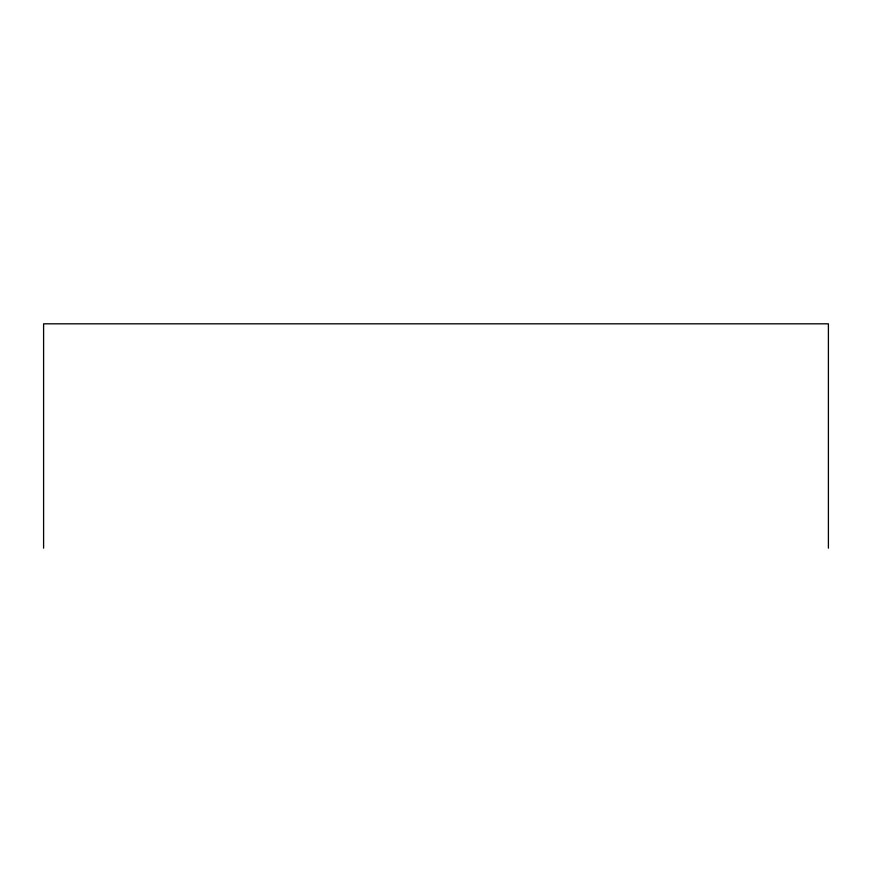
<?xml version="1.0" encoding="UTF-8"?>
<svg xmlns="http://www.w3.org/2000/svg" width="872" height="872" viewBox="0 0 872 872"><rect width="100%" height="100%" fill="white"/><g stroke="black" fill="none" stroke-linecap="round" stroke-linejoin="round"><path stroke-width="1.31" d="M828.4 548.183L828.4 323.817L43.6 323.817L43.6 548.183"/></g></svg>
